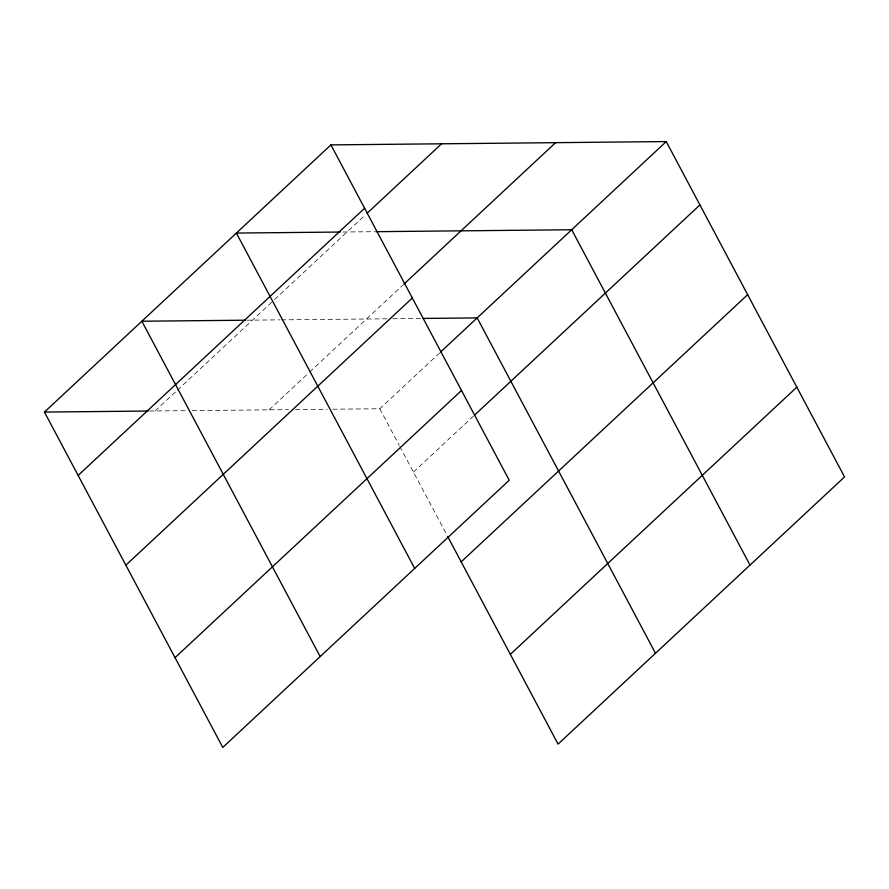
<?xml version="1.0" encoding="UTF-8"?>
<svg xmlns="http://www.w3.org/2000/svg" width="889" height="889" viewBox="0 0 889 889"><rect width="100%" height="100%" fill="white"/><g stroke="black" fill="none" stroke-linecap="round" stroke-linejoin="round"><path stroke-width="0.67" stroke-dasharray="4.45 3.33" d="M155.108 410.974L176.411 391.104M177.422 390.16L273.623 300.438M274.634 299.504L365.146 215.082M269.111 409.851L308.683 372.947M309.694 372.002L402.717 285.236M332.742 409.218L379.77 408.751L439.633 352.922M413.452 472.103L473.315 416.274M342.887 232.007L374.513 231.696M246.975 320.196L279.979 319.862M281.346 319.851L387.26 318.807M392.794 318.751L421.842 318.462M149.574 411.029L186.701 410.662M192.191 410.607L288.481 409.651M295.392 409.585L327.208 409.273M379.77 408.751L399.205 445.3M399.85 446.511L446.989 535.178"/><path stroke-width="1.33" d="M330.919 144.896L509.23 480.249L222.761 747.427L44.45 412.074L330.919 144.896L666.239 141.573L844.55 476.926L558.081 744.104L447.634 536.389M78.132 475.426L364.601 208.248M367.157 213.204L441.577 143.796M403.728 284.302L555.581 142.673M125.86 565.182L412.329 298.004M440.644 351.977L666.239 141.573M175.033 657.66L461.502 390.493M474.326 415.33L699.921 204.926M461.18 561.859L747.649 294.681M510.353 654.337L796.822 387.171M340.12 232.04L236.385 233.062L414.696 568.415M375.891 231.685L571.705 229.74L750.016 565.093M245.586 320.207L141.851 321.229L320.162 656.582M423.22 318.44L477.171 317.906L655.482 653.259M44.45 412.074L148.185 411.04"/></g></svg>
